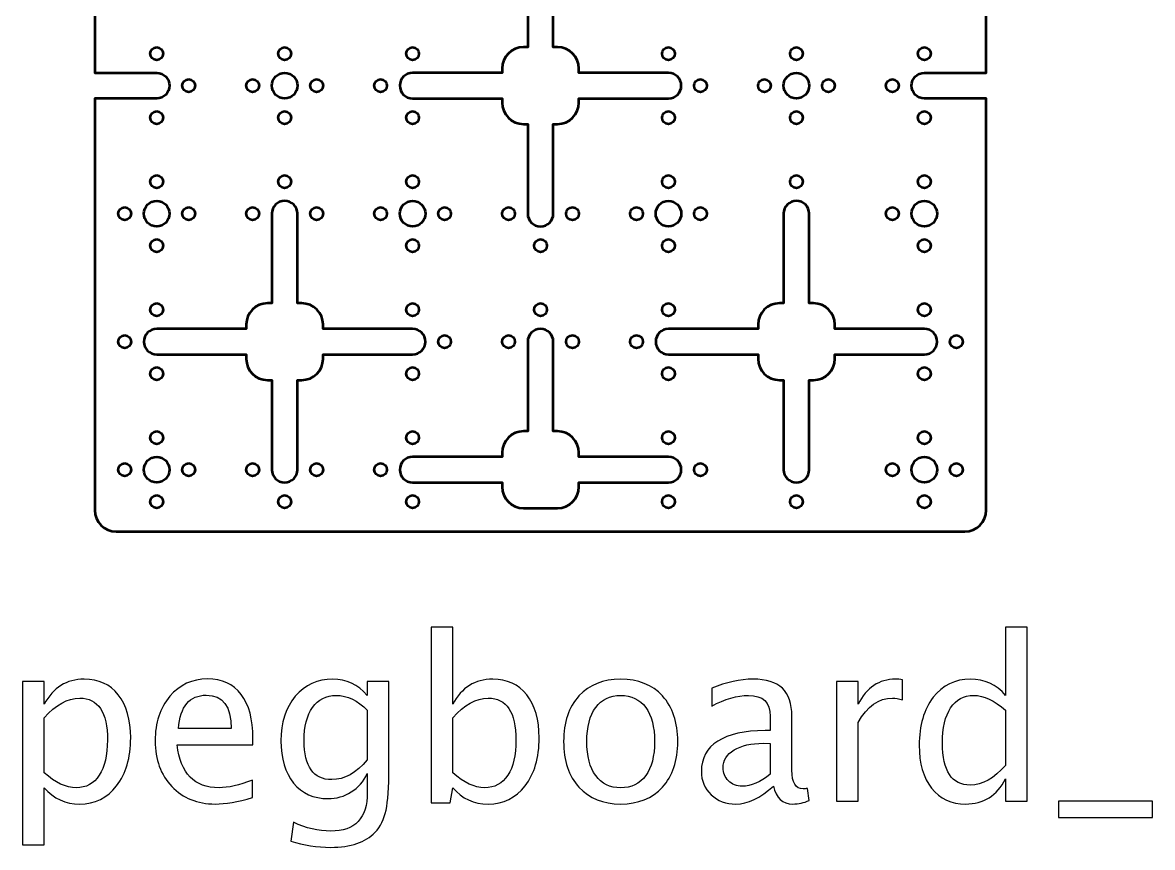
# Model space of a CAD drawing. Header units: centimetres. Extents: x -142 to 94, y -75 to 149.
# Drawn here: x -6.14 to 20.35, y -14.85 to 4.48 of the extents above; entities that cross this region are included whole.
import ezdxf

# ---------------------------------------------------------------- set-up
doc = ezdxf.new("R2010")
doc.units = ezdxf.units.CM
doc.header["$MEASUREMENT"] = 0
doc.layers.add('Layer 1', color=7, linetype='Continuous')

msp = doc.modelspace()

# ---------------------------------------------------------------- linework, layer by layer
at = {"layer": 'Layer 1', "lineweight": 53}
for centre, major_axis in [((-3, 3.75), (0, 0.15)), ((0, 3.75), (0, 0.15)), ((3, 3.75), (0, 0.15)), ((9, 3.75), (0, 0.15)), ((12, 3.75), (0, 0.15)), ((15, 3.75), (0, 0.15)), ((0.00001, 2.99999), (0, 0.30001)), ((12.00001, 2.99999), (0, 0.30001)), ((-2.25, 3), (0, 0.15)), ((-0.75, 3), (0, 0.15)), ((0.75, 3), (0, 0.15)), ((2.25, 3), (0, 0.15)), ((9.75, 3), (0, 0.15)), ((11.25, 3), (0, 0.15)), ((12.75, 3), (0, 0.15)), ((14.25, 3), (0, 0.15)), ((-3, 2.25), (0, 0.15)), ((0, 2.25), (0, 0.15)), ((3, 2.25), (0, 0.15)), ((9, 2.25), (0, 0.15)), ((12, 2.25), (0, 0.15)), ((15, 2.25), (0, 0.15)), ((-3, 0.75), (0, 0.15)), ((0, 0.75), (0, 0.15)), ((3, 0.75), (0, 0.15)), ((9, 0.75), (0, 0.15)), ((12, 0.75), (0, 0.15)), ((15, 0.75), (0, 0.15)), ((-2.99999, -0.00001), (0, 0.30001)), ((3.00001, -0.00001), (0, 0.30001)), ((9.00001, -0.00001), (0, 0.30001)), ((15.00001, -0.00001), (0, 0.30001)), ((-3.75, 0), (0, 0.15)), ((-2.25, 0), (0, 0.15)), ((-0.75, 0), (0, 0.15)), ((0.75, 0), (0, 0.15)), ((2.25, 0), (0, 0.15)), ((3.75, 0), (0, 0.15)), ((5.25, 0), (0, 0.15)), ((6.75, 0), (0, 0.15)), ((8.25, 0), (0, 0.15)), ((9.75, 0), (0, 0.15)), ((14.25, 0), (0, 0.15)), ((-3, -0.75), (0, 0.15)), ((3, -0.75), (0, 0.15)), ((6, -0.75), (0, 0.15)), ((9, -0.75), (0, 0.15)), ((15, -0.75), (0, 0.15)), ((-3, -2.25), (0, 0.15)), ((3, -2.25), (0, 0.15)), ((6, -2.25), (0, 0.15)), ((9, -2.25), (0, 0.15)), ((15, -2.25), (0, 0.15)), ((-3.75, -3), (0, 0.15)), ((3.75, -3), (0, 0.15)), ((5.25, -3), (0, 0.15)), ((6.75, -3), (0, 0.15)), ((8.25, -3), (0, 0.15)), ((15.75, -3), (0, 0.15)), ((-3, -3.75), (0, 0.15)), ((3, -3.75), (0, 0.15)), ((9, -3.75), (0, 0.15)), ((15, -3.75), (0, 0.15)), ((-3, -5.25), (0, 0.15)), ((3, -5.25), (0, 0.15)), ((9, -5.25), (0, 0.15)), ((15, -5.25), (0, 0.15)), ((-2.99999, -6.00001), (0, 0.30001)), ((15.00001, -6.00001), (0, 0.30001)), ((-3.75, -6), (0, 0.15)), ((-2.25, -6), (0, 0.15)), ((-0.75, -6), (0, 0.15)), ((0.75, -6), (0, 0.15)), ((2.25, -6), (0, 0.15)), ((9.75, -6), (0, 0.15)), ((14.25, -6), (0, 0.15)), ((15.75, -6), (0, 0.15)), ((-3, -6.75), (0, 0.15)), ((0, -6.75), (0, 0.15)), ((3, -6.75), (0, 0.15)), ((9, -6.75), (0, 0.15)), ((12, -6.75), (0, 0.15)), ((15, -6.75), (0, 0.15))]:
    msp.add_ellipse(centre, major_axis=major_axis, ratio=1, dxfattribs=at)
for points, knots in [([(-4.45, -6.95), (-4.45, -6.95), (-4.45, 2.7), (-4.45, 2.7), (-4.45, 2.7), (-4.45, 2.7), (-3, 2.7), (-3, 2.7), (-3, 2.7), (-2.83431, 2.7), (-2.7, 2.83431), (-2.7, 3), (-2.7, 3), (-2.7, 3.16569), (-2.83431, 3.3), (-3, 3.3), (-3, 3.3), (-3, 3.3), (-4.45, 3.3), (-4.45, 3.3), (-4.45, 3.3), (-4.45, 3.3), (-4.45, 12.95), (-4.45, 12.95), (-4.45, 12.95), (-4.45, 13.22614), (-4.22614, 13.45), (-3.95, 13.45), (-3.95, 13.45), (-3.95, 13.45), (15.95, 13.45), (15.95, 13.45), (15.95, 13.45), (16.22614, 13.45), (16.45, 13.22614), (16.45, 12.95), (16.45, 12.95), (16.45, 12.95), (16.45, 3.3), (16.45, 3.3), (16.45, 3.3), (16.45, 3.3), (15, 3.3), (15, 3.3), (15, 3.3), (14.83431, 3.3), (14.7, 3.16569), (14.7, 3), (14.7, 3), (14.7, 2.83431), (14.83431, 2.7), (15, 2.7), (15, 2.7), (15, 2.7), (16.45, 2.7), (16.45, 2.7), (16.45, 2.7), (16.45, 2.7), (16.45, -6.95), (16.45, -6.95), (16.45, -6.95), (16.45, -7.22614), (16.22614, -7.45), (15.95, -7.45), (15.95, -7.45), (15.95, -7.45), (-3.95, -7.45), (-3.95, -7.45), (-3.95, -7.45), (-4.22614, -7.45), (-4.45, -7.22614), (-4.45, -6.95)], [0, 0, 0, 0, 0.05263158, 0.05263158, 0.05263158, 0.05263158, 0.10526316, 0.10526316, 0.10526316, 0.10526316, 0.15789474, 0.15789474, 0.15789474, 0.15789474, 0.21052632, 0.21052632, 0.21052632, 0.21052632, 0.26315789, 0.26315789, 0.26315789, 0.26315789, 0.31578947, 0.31578947, 0.31578947, 0.31578947, 0.36842105, 0.36842105, 0.36842105, 0.36842105, 0.42105263, 0.42105263, 0.42105263, 0.42105263, 0.47368421, 0.47368421, 0.47368421, 0.47368421, 0.52631579, 0.52631579, 0.52631579, 0.52631579, 0.57894737, 0.57894737, 0.57894737, 0.57894737, 0.63157895, 0.63157895, 0.63157895, 0.63157895, 0.68421053, 0.68421053, 0.68421053, 0.68421053, 0.73684211, 0.73684211, 0.73684211, 0.73684211, 0.78947368, 0.78947368, 0.78947368, 0.78947368, 0.84210526, 0.84210526, 0.84210526, 0.84210526, 0.89473684, 0.89473684, 0.89473684, 0.89473684, 1, 1, 1, 1]), ([(5.1, 2.6), (5.1, 2.6), (5.1, 2.7), (5.1, 2.7), (5.1, 2.7), (5.1, 2.7), (3, 2.7), (3, 2.7), (3, 2.7), (2.83431, 2.7), (2.7, 2.83431), (2.7, 3), (2.7, 3), (2.7, 3.16569), (2.83431, 3.3), (3, 3.3), (3, 3.3), (3, 3.3), (5.1, 3.3), (5.1, 3.3), (5.1, 3.3), (5.1, 3.3), (5.1, 3.4), (5.1, 3.4), (5.1, 3.4), (5.1, 3.67614), (5.32386, 3.9), (5.6, 3.9), (5.6, 3.9), (5.6, 3.9), (5.7, 3.9), (5.7, 3.9), (5.7, 3.9), (5.7, 3.9), (5.7, 6), (5.7, 6), (5.7, 6), (5.7, 6.16569), (5.83431, 6.3), (6, 6.3), (6, 6.3), (6.16569, 6.3), (6.3, 6.16569), (6.3, 6), (6.3, 6), (6.3, 6), (6.3, 3.9), (6.3, 3.9), (6.3, 3.9), (6.3, 3.9), (6.4, 3.9), (6.4, 3.9), (6.4, 3.9), (6.67614, 3.9), (6.9, 3.67614), (6.9, 3.4), (6.9, 3.4), (6.9, 3.4), (6.9, 3.3), (6.9, 3.3), (6.9, 3.3), (6.9, 3.3), (9, 3.3), (9, 3.3), (9, 3.3), (9.16569, 3.3), (9.3, 3.16569), (9.3, 3), (9.3, 3), (9.3, 2.83431), (9.16569, 2.7), (9, 2.7), (9, 2.7), (9, 2.7), (6.9, 2.7), (6.9, 2.7), (6.9, 2.7), (6.9, 2.7), (6.9, 2.6), (6.9, 2.6), (6.9, 2.6), (6.9, 2.32386), (6.67614, 2.1), (6.4, 2.1), (6.4, 2.1), (6.4, 2.1), (6.3, 2.1), (6.3, 2.1), (6.3, 2.1), (6.3, 2.1), (6.3, 0), (6.3, 0), (6.3, 0), (6.3, -0.16569), (6.16569, -0.3), (6, -0.3), (6, -0.3), (5.83431, -0.3), (5.7, -0.16569), (5.7, 0), (5.7, 0), (5.7, 0), (5.7, 2.1), (5.7, 2.1), (5.7, 2.1), (5.7, 2.1), (5.6, 2.1), (5.6, 2.1), (5.6, 2.1), (5.32386, 2.1), (5.1, 2.32386), (5.1, 2.6)], [0, 0, 0, 0, 0.03448276, 0.03448276, 0.03448276, 0.03448276, 0.06896552, 0.06896552, 0.06896552, 0.06896552, 0.10344828, 0.10344828, 0.10344828, 0.10344828, 0.13793103, 0.13793103, 0.13793103, 0.13793103, 0.17241379, 0.17241379, 0.17241379, 0.17241379, 0.20689655, 0.20689655, 0.20689655, 0.20689655, 0.24137931, 0.24137931, 0.24137931, 0.24137931, 0.27586207, 0.27586207, 0.27586207, 0.27586207, 0.31034483, 0.31034483, 0.31034483, 0.31034483, 0.34482759, 0.34482759, 0.34482759, 0.34482759, 0.37931034, 0.37931034, 0.37931034, 0.37931034, 0.4137931, 0.4137931, 0.4137931, 0.4137931, 0.44827586, 0.44827586, 0.44827586, 0.44827586, 0.48275862, 0.48275862, 0.48275862, 0.48275862, 0.51724138, 0.51724138, 0.51724138, 0.51724138, 0.55172414, 0.55172414, 0.55172414, 0.55172414, 0.5862069, 0.5862069, 0.5862069, 0.5862069, 0.62068966, 0.62068966, 0.62068966, 0.62068966, 0.65517241, 0.65517241, 0.65517241, 0.65517241, 0.68965517, 0.68965517, 0.68965517, 0.68965517, 0.72413793, 0.72413793, 0.72413793, 0.72413793, 0.75862069, 0.75862069, 0.75862069, 0.75862069, 0.79310345, 0.79310345, 0.79310345, 0.79310345, 0.82758621, 0.82758621, 0.82758621, 0.82758621, 0.86206897, 0.86206897, 0.86206897, 0.86206897, 0.89655172, 0.89655172, 0.89655172, 0.89655172, 0.93103448, 0.93103448, 0.93103448, 0.93103448, 1, 1, 1, 1]), ([(-0.9, -3.4), (-0.9, -3.4), (-0.9, -3.3), (-0.9, -3.3), (-0.9, -3.3), (-0.9, -3.3), (-3, -3.3), (-3, -3.3), (-3, -3.3), (-3.16569, -3.3), (-3.3, -3.16569), (-3.3, -3), (-3.3, -3), (-3.3, -2.83431), (-3.16569, -2.7), (-3, -2.7), (-3, -2.7), (-3, -2.7), (-0.9, -2.7), (-0.9, -2.7), (-0.9, -2.7), (-0.9, -2.7), (-0.9, -2.6), (-0.9, -2.6), (-0.9, -2.6), (-0.9, -2.32386), (-0.67614, -2.1), (-0.4, -2.1), (-0.4, -2.1), (-0.4, -2.1), (-0.3, -2.1), (-0.3, -2.1), (-0.3, -2.1), (-0.3, -2.1), (-0.3, 0), (-0.3, 0), (-0.3, 0), (-0.3, 0.16569), (-0.16569, 0.3), (0, 0.3), (0, 0.3), (0.16569, 0.3), (0.3, 0.16569), (0.3, 0), (0.3, 0), (0.3, 0), (0.3, -2.1), (0.3, -2.1), (0.3, -2.1), (0.3, -2.1), (0.4, -2.1), (0.4, -2.1), (0.4, -2.1), (0.67614, -2.1), (0.9, -2.32386), (0.9, -2.6), (0.9, -2.6), (0.9, -2.6), (0.9, -2.7), (0.9, -2.7), (0.9, -2.7), (0.9, -2.7), (3, -2.7), (3, -2.7), (3, -2.7), (3.16569, -2.7), (3.3, -2.83431), (3.3, -3), (3.3, -3), (3.3, -3.16569), (3.16569, -3.3), (3, -3.3), (3, -3.3), (3, -3.3), (0.9, -3.3), (0.9, -3.3), (0.9, -3.3), (0.9, -3.3), (0.9, -3.4), (0.9, -3.4), (0.9, -3.4), (0.9, -3.67614), (0.67614, -3.9), (0.4, -3.9), (0.4, -3.9), (0.4, -3.9), (0.3, -3.9), (0.3, -3.9), (0.3, -3.9), (0.3, -3.9), (0.3, -6), (0.3, -6), (0.3, -6), (0.3, -6.16569), (0.16569, -6.3), (0, -6.3), (0, -6.3), (-0.16569, -6.3), (-0.3, -6.16569), (-0.3, -6), (-0.3, -6), (-0.3, -6), (-0.3, -3.9), (-0.3, -3.9), (-0.3, -3.9), (-0.3, -3.9), (-0.4, -3.9), (-0.4, -3.9), (-0.4, -3.9), (-0.67614, -3.9), (-0.9, -3.67614), (-0.9, -3.4)], [0, 0, 0, 0, 0.03448276, 0.03448276, 0.03448276, 0.03448276, 0.06896552, 0.06896552, 0.06896552, 0.06896552, 0.10344828, 0.10344828, 0.10344828, 0.10344828, 0.13793103, 0.13793103, 0.13793103, 0.13793103, 0.17241379, 0.17241379, 0.17241379, 0.17241379, 0.20689655, 0.20689655, 0.20689655, 0.20689655, 0.24137931, 0.24137931, 0.24137931, 0.24137931, 0.27586207, 0.27586207, 0.27586207, 0.27586207, 0.31034483, 0.31034483, 0.31034483, 0.31034483, 0.34482759, 0.34482759, 0.34482759, 0.34482759, 0.37931034, 0.37931034, 0.37931034, 0.37931034, 0.4137931, 0.4137931, 0.4137931, 0.4137931, 0.44827586, 0.44827586, 0.44827586, 0.44827586, 0.48275862, 0.48275862, 0.48275862, 0.48275862, 0.51724138, 0.51724138, 0.51724138, 0.51724138, 0.55172414, 0.55172414, 0.55172414, 0.55172414, 0.5862069, 0.5862069, 0.5862069, 0.5862069, 0.62068966, 0.62068966, 0.62068966, 0.62068966, 0.65517241, 0.65517241, 0.65517241, 0.65517241, 0.68965517, 0.68965517, 0.68965517, 0.68965517, 0.72413793, 0.72413793, 0.72413793, 0.72413793, 0.75862069, 0.75862069, 0.75862069, 0.75862069, 0.79310345, 0.79310345, 0.79310345, 0.79310345, 0.82758621, 0.82758621, 0.82758621, 0.82758621, 0.86206897, 0.86206897, 0.86206897, 0.86206897, 0.89655172, 0.89655172, 0.89655172, 0.89655172, 0.93103448, 0.93103448, 0.93103448, 0.93103448, 1, 1, 1, 1]), ([(11.1, -3.4), (11.1, -3.4), (11.1, -3.3), (11.1, -3.3), (11.1, -3.3), (11.1, -3.3), (9, -3.3), (9, -3.3), (9, -3.3), (8.83431, -3.3), (8.7, -3.16569), (8.7, -3), (8.7, -3), (8.7, -2.83431), (8.83431, -2.7), (9, -2.7), (9, -2.7), (9, -2.7), (11.1, -2.7), (11.1, -2.7), (11.1, -2.7), (11.1, -2.7), (11.1, -2.6), (11.1, -2.6), (11.1, -2.6), (11.1, -2.32386), (11.32386, -2.1), (11.6, -2.1), (11.6, -2.1), (11.6, -2.1), (11.7, -2.1), (11.7, -2.1), (11.7, -2.1), (11.7, -2.1), (11.7, 0), (11.7, 0), (11.7, 0), (11.7, 0.16569), (11.83431, 0.3), (12, 0.3), (12, 0.3), (12.16569, 0.3), (12.3, 0.16569), (12.3, 0), (12.3, 0), (12.3, 0), (12.3, -2.1), (12.3, -2.1), (12.3, -2.1), (12.3, -2.1), (12.4, -2.1), (12.4, -2.1), (12.4, -2.1), (12.67614, -2.1), (12.9, -2.32386), (12.9, -2.6), (12.9, -2.6), (12.9, -2.6), (12.9, -2.7), (12.9, -2.7), (12.9, -2.7), (12.9, -2.7), (15, -2.7), (15, -2.7), (15, -2.7), (15.16569, -2.7), (15.3, -2.83431), (15.3, -3), (15.3, -3), (15.3, -3.16569), (15.16569, -3.3), (15, -3.3), (15, -3.3), (15, -3.3), (12.9, -3.3), (12.9, -3.3), (12.9, -3.3), (12.9, -3.3), (12.9, -3.4), (12.9, -3.4), (12.9, -3.4), (12.9, -3.67614), (12.67614, -3.9), (12.4, -3.9), (12.4, -3.9), (12.4, -3.9), (12.3, -3.9), (12.3, -3.9), (12.3, -3.9), (12.3, -3.9), (12.3, -6), (12.3, -6), (12.3, -6), (12.3, -6.16569), (12.16569, -6.3), (12, -6.3), (12, -6.3), (11.83431, -6.3), (11.7, -6.16569), (11.7, -6), (11.7, -6), (11.7, -6), (11.7, -3.9), (11.7, -3.9), (11.7, -3.9), (11.7, -3.9), (11.6, -3.9), (11.6, -3.9), (11.6, -3.9), (11.32386, -3.9), (11.1, -3.67614), (11.1, -3.4)], [0, 0, 0, 0, 0.03448276, 0.03448276, 0.03448276, 0.03448276, 0.06896552, 0.06896552, 0.06896552, 0.06896552, 0.10344828, 0.10344828, 0.10344828, 0.10344828, 0.13793103, 0.13793103, 0.13793103, 0.13793103, 0.17241379, 0.17241379, 0.17241379, 0.17241379, 0.20689655, 0.20689655, 0.20689655, 0.20689655, 0.24137931, 0.24137931, 0.24137931, 0.24137931, 0.27586207, 0.27586207, 0.27586207, 0.27586207, 0.31034483, 0.31034483, 0.31034483, 0.31034483, 0.34482759, 0.34482759, 0.34482759, 0.34482759, 0.37931034, 0.37931034, 0.37931034, 0.37931034, 0.4137931, 0.4137931, 0.4137931, 0.4137931, 0.44827586, 0.44827586, 0.44827586, 0.44827586, 0.48275862, 0.48275862, 0.48275862, 0.48275862, 0.51724138, 0.51724138, 0.51724138, 0.51724138, 0.55172414, 0.55172414, 0.55172414, 0.55172414, 0.5862069, 0.5862069, 0.5862069, 0.5862069, 0.62068966, 0.62068966, 0.62068966, 0.62068966, 0.65517241, 0.65517241, 0.65517241, 0.65517241, 0.68965517, 0.68965517, 0.68965517, 0.68965517, 0.72413793, 0.72413793, 0.72413793, 0.72413793, 0.75862069, 0.75862069, 0.75862069, 0.75862069, 0.79310345, 0.79310345, 0.79310345, 0.79310345, 0.82758621, 0.82758621, 0.82758621, 0.82758621, 0.86206897, 0.86206897, 0.86206897, 0.86206897, 0.89655172, 0.89655172, 0.89655172, 0.89655172, 0.93103448, 0.93103448, 0.93103448, 0.93103448, 1, 1, 1, 1]), ([(5.1, -6.4), (5.1, -6.4), (5.1, -6.3), (5.1, -6.3), (5.1, -6.3), (5.1, -6.3), (3, -6.3), (3, -6.3), (3, -6.3), (2.83431, -6.3), (2.7, -6.16569), (2.7, -6), (2.7, -6), (2.7, -5.83431), (2.83431, -5.7), (3, -5.7), (3, -5.7), (3, -5.7), (5.1, -5.7), (5.1, -5.7), (5.1, -5.7), (5.1, -5.7), (5.1, -5.6), (5.1, -5.6), (5.1, -5.6), (5.1, -5.32386), (5.32386, -5.1), (5.6, -5.1), (5.6, -5.1), (5.6, -5.1), (5.7, -5.1), (5.7, -5.1), (5.7, -5.1), (5.7, -5.1), (5.7, -3), (5.7, -3), (5.7, -3), (5.7, -2.83431), (5.83431, -2.7), (6, -2.7), (6, -2.7), (6.16569, -2.7), (6.3, -2.83431), (6.3, -3), (6.3, -3), (6.3, -3), (6.3, -5.1), (6.3, -5.1), (6.3, -5.1), (6.3, -5.1), (6.4, -5.1), (6.4, -5.1), (6.4, -5.1), (6.67614, -5.1), (6.9, -5.32386), (6.9, -5.6), (6.9, -5.6), (6.9, -5.6), (6.9, -5.7), (6.9, -5.7), (6.9, -5.7), (6.9, -5.7), (9, -5.7), (9, -5.7), (9, -5.7), (9.16569, -5.7), (9.3, -5.83431), (9.3, -6), (9.3, -6), (9.3, -6.16569), (9.16569, -6.3), (9, -6.3), (9, -6.3), (9, -6.3), (6.9, -6.3), (6.9, -6.3), (6.9, -6.3), (6.9, -6.3), (6.9, -6.4), (6.9, -6.4), (6.9, -6.4), (6.9, -6.67614), (6.67614, -6.9), (6.4, -6.9), (6.4, -6.9), (6.4, -6.9), (6.3, -6.9), (6.3, -6.9), (6.3, -6.9), (6.3, -6.9), (5.7, -6.9), (5.7, -6.9), (5.7, -6.9), (5.7, -6.9), (5.6, -6.9), (5.6, -6.9), (5.6, -6.9), (5.32386, -6.9), (5.1, -6.67614), (5.1, -6.4)], [0, 0, 0, 0, 0.03846154, 0.03846154, 0.03846154, 0.03846154, 0.07692308, 0.07692308, 0.07692308, 0.07692308, 0.11538462, 0.11538462, 0.11538462, 0.11538462, 0.15384615, 0.15384615, 0.15384615, 0.15384615, 0.19230769, 0.19230769, 0.19230769, 0.19230769, 0.23076923, 0.23076923, 0.23076923, 0.23076923, 0.26923077, 0.26923077, 0.26923077, 0.26923077, 0.30769231, 0.30769231, 0.30769231, 0.30769231, 0.34615385, 0.34615385, 0.34615385, 0.34615385, 0.38461538, 0.38461538, 0.38461538, 0.38461538, 0.42307692, 0.42307692, 0.42307692, 0.42307692, 0.46153846, 0.46153846, 0.46153846, 0.46153846, 0.5, 0.5, 0.5, 0.5, 0.53846154, 0.53846154, 0.53846154, 0.53846154, 0.57692308, 0.57692308, 0.57692308, 0.57692308, 0.61538462, 0.61538462, 0.61538462, 0.61538462, 0.65384615, 0.65384615, 0.65384615, 0.65384615, 0.69230769, 0.69230769, 0.69230769, 0.69230769, 0.73076923, 0.73076923, 0.73076923, 0.73076923, 0.76923077, 0.76923077, 0.76923077, 0.76923077, 0.80769231, 0.80769231, 0.80769231, 0.80769231, 0.84615385, 0.84615385, 0.84615385, 0.84615385, 0.88461538, 0.88461538, 0.88461538, 0.88461538, 0.92307692, 0.92307692, 0.92307692, 0.92307692, 1, 1, 1, 1])]:
    msp.add_open_spline(points, degree=3, knots=knots, dxfattribs=at)
at = {"layer": 'Layer 1'}
for points, knots in [([(3.43342, -13.8018), (3.43342, -13.8018), (3.43342, -9.69017), (3.43342, -9.69017), (3.43342, -9.69017), (3.43342, -9.69017), (3.94142, -9.69017), (3.94142, -9.69017), (3.94142, -9.69017), (3.94142, -9.69017), (3.94142, -11.49551), (3.94142, -11.49551), (3.94142, -11.49551), (4.14956, -11.10305), (4.46265, -10.90726), (4.87981, -10.90726), (4.87981, -10.90726), (5.2176, -10.90726), (5.48306, -11.02985), (5.67709, -11.27591), (5.67709, -11.27591), (5.87112, -11.52197), (5.96813, -11.85799), (5.96813, -12.28397), (5.96813, -12.28397), (5.96813, -12.74788), (5.85789, -13.1227), (5.63828, -13.40669), (5.63828, -13.40669), (5.41868, -13.69156), (5.1294, -13.83355), (4.77133, -13.83355), (4.77133, -13.83355), (4.43884, -13.83355), (4.16191, -13.70655), (3.94142, -13.45167), (3.94142, -13.45167), (3.94142, -13.45167), (3.87968, -13.8018), (3.87968, -13.8018), (3.87968, -13.8018), (3.87968, -13.8018), (3.43342, -13.8018), (3.43342, -13.8018)], [0, 0, 0, 0, 0.08333333, 0.08333333, 0.08333333, 0.08333333, 0.16666667, 0.16666667, 0.16666667, 0.16666667, 0.25, 0.25, 0.25, 0.25, 0.33333333, 0.33333333, 0.33333333, 0.33333333, 0.41666667, 0.41666667, 0.41666667, 0.41666667, 0.5, 0.5, 0.5, 0.5, 0.58333333, 0.58333333, 0.58333333, 0.58333333, 0.66666667, 0.66666667, 0.66666667, 0.66666667, 0.75, 0.75, 0.75, 0.75, 0.83333333, 0.83333333, 0.83333333, 0.83333333, 1, 1, 1, 1]), ([(16.906, -13.77005), (16.906, -13.77005), (16.906, -13.24353), (16.906, -13.24353), (16.906, -13.24353), (16.69874, -13.63688), (16.38653, -13.83355), (15.96937, -13.83355), (15.96937, -13.83355), (15.63071, -13.83355), (15.36436, -13.71096), (15.17033, -13.4649), (15.17033, -13.4649), (14.9763, -13.21883), (14.87929, -12.88281), (14.87929, -12.45683), (14.87929, -12.45683), (14.87929, -11.99117), (14.98953, -11.61634), (15.20914, -11.33235), (15.20914, -11.33235), (15.42962, -11.04925), (15.7189, -10.90726), (16.07785, -10.90726), (16.07785, -10.90726), (16.41035, -10.90726), (16.68728, -11.03426), (16.906, -11.28914), (16.906, -11.28914), (16.906, -11.28914), (16.906, -9.69017), (16.906, -9.69017), (16.906, -9.69017), (16.906, -9.69017), (17.414, -9.69017), (17.414, -9.69017), (17.414, -9.69017), (17.414, -9.69017), (17.414, -13.77005), (17.414, -13.77005), (17.414, -13.77005), (17.414, -13.77005), (16.906, -13.77005), (16.906, -13.77005)], [0, 0, 0, 0, 0.08333333, 0.08333333, 0.08333333, 0.08333333, 0.16666667, 0.16666667, 0.16666667, 0.16666667, 0.25, 0.25, 0.25, 0.25, 0.33333333, 0.33333333, 0.33333333, 0.33333333, 0.41666667, 0.41666667, 0.41666667, 0.41666667, 0.5, 0.5, 0.5, 0.5, 0.58333333, 0.58333333, 0.58333333, 0.58333333, 0.66666667, 0.66666667, 0.66666667, 0.66666667, 0.75, 0.75, 0.75, 0.75, 0.83333333, 0.83333333, 0.83333333, 0.83333333, 1, 1, 1, 1]), ([(-6.1445, -14.79134), (-6.1445, -14.79134), (-6.1445, -10.96546), (-6.1445, -10.96546), (-6.1445, -10.96546), (-6.1445, -10.96546), (-5.6365, -10.96546), (-5.6365, -10.96546), (-5.6365, -10.96546), (-5.6365, -10.96546), (-5.6365, -11.49551), (-5.6365, -11.49551), (-5.6365, -11.49551), (-5.42836, -11.10305), (-5.11527, -10.90726), (-4.69811, -10.90726), (-4.69811, -10.90726), (-4.36032, -10.90726), (-4.09486, -11.02985), (-3.90083, -11.27591), (-3.90083, -11.27591), (-3.7068, -11.52197), (-3.60979, -11.85799), (-3.60979, -12.28397), (-3.60979, -12.28397), (-3.60979, -12.74788), (-3.72003, -13.1227), (-3.93964, -13.40669), (-3.93964, -13.40669), (-4.15924, -13.69156), (-4.44852, -13.83355), (-4.80659, -13.83355), (-4.80659, -13.83355), (-5.13908, -13.83355), (-5.41601, -13.70655), (-5.6365, -13.45167), (-5.6365, -13.45167), (-5.6365, -13.45167), (-5.6365, -14.79134), (-5.6365, -14.79134), (-5.6365, -14.79134), (-5.6365, -14.79134), (-6.1445, -14.79134), (-6.1445, -14.79134)], [0, 0, 0, 0, 0.08333333, 0.08333333, 0.08333333, 0.08333333, 0.16666667, 0.16666667, 0.16666667, 0.16666667, 0.25, 0.25, 0.25, 0.25, 0.33333333, 0.33333333, 0.33333333, 0.33333333, 0.41666667, 0.41666667, 0.41666667, 0.41666667, 0.5, 0.5, 0.5, 0.5, 0.58333333, 0.58333333, 0.58333333, 0.58333333, 0.66666667, 0.66666667, 0.66666667, 0.66666667, 0.75, 0.75, 0.75, 0.75, 0.83333333, 0.83333333, 0.83333333, 0.83333333, 1, 1, 1, 1]), ([(-0.75582, -13.68009), (-1.09713, -13.7824), (-1.38906, -13.83355), (-1.63247, -13.83355), (-1.63247, -13.83355), (-2.04787, -13.83355), (-2.38565, -13.69597), (-2.64583, -13.42168), (-2.64583, -13.42168), (-2.906, -13.1474), (-3.03653, -12.79197), (-3.03653, -12.35453), (-3.03653, -12.35453), (-3.03653, -11.93031), (-2.92188, -11.58194), (-2.69169, -11.30942), (-2.69169, -11.30942), (-2.4615, -11.03778), (-2.16693, -10.90196), (-1.80798, -10.90196), (-1.80798, -10.90196), (-1.46843, -10.90196), (-1.20561, -11.02279), (-1.0204, -11.26444), (-1.0204, -11.26444), (-0.8352, -11.5061), (-0.74259, -11.84829), (-0.74259, -12.29191), (-0.74259, -12.29191), (-0.74259, -12.29191), (-0.74524, -12.44713), (-0.74524, -12.44713), (-0.74524, -12.44713), (-0.74524, -12.44713), (-2.51795, -12.44713), (-2.51795, -12.44713), (-2.51795, -12.44713), (-2.44386, -13.11741), (-2.11666, -13.45255), (-1.53722, -13.45255), (-1.53722, -13.45255), (-1.32467, -13.45255), (-1.0645, -13.39258), (-0.75582, -13.27263), (-0.75582, -13.27263), (-0.75582, -13.27263), (-0.75582, -13.68009), (-0.75582, -13.68009)], [0, 0, 0, 0, 0.07692308, 0.07692308, 0.07692308, 0.07692308, 0.15384615, 0.15384615, 0.15384615, 0.15384615, 0.23076923, 0.23076923, 0.23076923, 0.23076923, 0.30769231, 0.30769231, 0.30769231, 0.30769231, 0.38461538, 0.38461538, 0.38461538, 0.38461538, 0.46153846, 0.46153846, 0.46153846, 0.46153846, 0.53846154, 0.53846154, 0.53846154, 0.53846154, 0.61538462, 0.61538462, 0.61538462, 0.61538462, 0.69230769, 0.69230769, 0.69230769, 0.69230769, 0.76923077, 0.76923077, 0.76923077, 0.76923077, 0.84615385, 0.84615385, 0.84615385, 0.84615385, 1, 1, 1, 1]), ([(0.14464, -14.70138), (0.14464, -14.70138), (0.20462, -14.26218), (0.20462, -14.26218), (0.20462, -14.26218), (0.49919, -14.39976), (0.79111, -14.46855), (1.07951, -14.46855), (1.07951, -14.46855), (1.65189, -14.46855), (1.93852, -14.16516), (1.93852, -13.55927), (1.93852, -13.55927), (1.93852, -13.55927), (1.93852, -13.11829), (1.93852, -13.11829), (1.93852, -13.11829), (1.85033, -13.30438), (1.72509, -13.44814), (1.56193, -13.55133), (1.56193, -13.55133), (1.39877, -13.65452), (1.21709, -13.70655), (1.01689, -13.70655), (1.01689, -13.70655), (0.67734, -13.70655), (0.40835, -13.58484), (0.20991, -13.34142), (0.20991, -13.34142), (0.01147, -13.09801), (-0.08819, -12.76816), (-0.08819, -12.35188), (-0.08819, -12.35188), (-0.08819, -11.9259), (0.0247, -11.57842), (0.25048, -11.30942), (0.25048, -11.30942), (0.47714, -11.04131), (0.76906, -10.90726), (1.12801, -10.90726), (1.12801, -10.90726), (1.44198, -10.90726), (1.71274, -11.03426), (1.93852, -11.28914), (1.93852, -11.28914), (1.93852, -11.28914), (1.93852, -10.96546), (1.93852, -10.96546), (1.93852, -10.96546), (1.93852, -10.96546), (2.44652, -10.96546), (2.44652, -10.96546), (2.44652, -10.96546), (2.44652, -10.96546), (2.44652, -13.00452), (2.44652, -13.00452), (2.44652, -13.00452), (2.44652, -13.44285), (2.42359, -13.7674), (2.37773, -13.97819), (2.37773, -13.97819), (2.33275, -14.18897), (2.24632, -14.36184), (2.12108, -14.49589), (2.12108, -14.49589), (1.89883, -14.73137), (1.55135, -14.84955), (1.07951, -14.84955), (1.07951, -14.84955), (0.75583, -14.84955), (0.4445, -14.80016), (0.14464, -14.70138)], [0, 0, 0, 0, 0.05263158, 0.05263158, 0.05263158, 0.05263158, 0.10526316, 0.10526316, 0.10526316, 0.10526316, 0.15789474, 0.15789474, 0.15789474, 0.15789474, 0.21052632, 0.21052632, 0.21052632, 0.21052632, 0.26315789, 0.26315789, 0.26315789, 0.26315789, 0.31578947, 0.31578947, 0.31578947, 0.31578947, 0.36842105, 0.36842105, 0.36842105, 0.36842105, 0.42105263, 0.42105263, 0.42105263, 0.42105263, 0.47368421, 0.47368421, 0.47368421, 0.47368421, 0.52631579, 0.52631579, 0.52631579, 0.52631579, 0.57894737, 0.57894737, 0.57894737, 0.57894737, 0.63157895, 0.63157895, 0.63157895, 0.63157895, 0.68421053, 0.68421053, 0.68421053, 0.68421053, 0.73684211, 0.73684211, 0.73684211, 0.73684211, 0.78947368, 0.78947368, 0.78947368, 0.78947368, 0.84210526, 0.84210526, 0.84210526, 0.84210526, 0.89473684, 0.89473684, 0.89473684, 0.89473684, 1, 1, 1, 1]), ([(7.88018, -13.83355), (7.46831, -13.83355), (7.14199, -13.70214), (6.90211, -13.43932), (6.90211, -13.43932), (6.66133, -13.1765), (6.54139, -12.81931), (6.54139, -12.36864), (6.54139, -12.36864), (6.54139, -11.91885), (6.66133, -11.56254), (6.90211, -11.3006), (6.90211, -11.3006), (7.14199, -11.03867), (7.46831, -10.90726), (7.88018, -10.90726), (7.88018, -10.90726), (8.29205, -10.90726), (8.61837, -11.03867), (8.85826, -11.3006), (8.85826, -11.3006), (9.09903, -11.56254), (9.21898, -11.91885), (9.21898, -12.36864), (9.21898, -12.36864), (9.21898, -12.81931), (9.09903, -13.1765), (8.85826, -13.43932), (8.85826, -13.43932), (8.61837, -13.70214), (8.29205, -13.83355), (7.88018, -13.83355)], [0, 0, 0, 0, 0.11111111, 0.11111111, 0.11111111, 0.11111111, 0.22222222, 0.22222222, 0.22222222, 0.22222222, 0.33333333, 0.33333333, 0.33333333, 0.33333333, 0.44444444, 0.44444444, 0.44444444, 0.44444444, 0.55555556, 0.55555556, 0.55555556, 0.55555556, 0.66666667, 0.66666667, 0.66666667, 0.66666667, 0.77777778, 0.77777778, 0.77777778, 0.77777778, 1, 1, 1, 1]), ([(11.46, -13.41286), (11.15485, -13.69332), (10.86116, -13.83355), (10.57894, -13.83355), (10.57894, -13.83355), (10.34698, -13.83355), (10.15384, -13.76123), (10.00126, -13.61571), (10.00126, -13.61571), (9.8478, -13.47019), (9.77107, -13.28674), (9.77107, -13.06538), (9.77107, -13.06538), (9.77107, -12.75934), (9.89984, -12.52386), (10.15737, -12.35982), (10.15737, -12.35982), (10.41489, -12.19578), (10.78443, -12.11376), (11.26597, -12.11376), (11.26597, -12.11376), (11.26597, -12.11376), (11.38503, -12.11376), (11.38503, -12.11376), (11.38503, -12.11376), (11.38503, -12.11376), (11.38503, -11.77597), (11.38503, -11.77597), (11.38503, -11.77597), (11.38503, -11.45053), (11.2157, -11.28826), (10.87615, -11.28826), (10.87615, -11.28826), (10.61333, -11.28826), (10.32582, -11.37116), (10.01449, -11.53697), (10.01449, -11.53697), (10.01449, -11.53697), (10.01449, -11.11892), (10.01449, -11.11892), (10.01449, -11.11892), (10.35668, -10.97781), (10.67948, -10.90726), (10.98198, -10.90726), (10.98198, -10.90726), (11.29331, -10.90726), (11.5235, -10.97781), (11.67078, -11.11981), (11.67078, -11.11981), (11.81895, -11.2618), (11.89303, -11.48052), (11.89303, -11.77597), (11.89303, -11.77597), (11.89303, -11.77597), (11.89303, -13.04333), (11.89303, -13.04333), (11.89303, -13.04333), (11.89303, -13.33349), (11.98211, -13.47901), (12.16114, -13.47901), (12.16114, -13.47901), (12.18319, -13.47901), (12.21582, -13.47548), (12.25904, -13.46842), (12.25904, -13.46842), (12.25904, -13.46842), (12.2952, -13.75065), (12.2952, -13.75065), (12.2952, -13.75065), (12.17967, -13.80621), (12.05267, -13.83355), (11.91332, -13.83355), (11.91332, -13.83355), (11.67607, -13.83355), (11.52526, -13.69332), (11.46, -13.41286)], [0, 0, 0, 0, 0.05, 0.05, 0.05, 0.05, 0.1, 0.1, 0.1, 0.1, 0.15, 0.15, 0.15, 0.15, 0.2, 0.2, 0.2, 0.2, 0.25, 0.25, 0.25, 0.25, 0.3, 0.3, 0.3, 0.3, 0.35, 0.35, 0.35, 0.35, 0.4, 0.4, 0.4, 0.4, 0.45, 0.45, 0.45, 0.45, 0.5, 0.5, 0.5, 0.5, 0.55, 0.55, 0.55, 0.55, 0.6, 0.6, 0.6, 0.6, 0.65, 0.65, 0.65, 0.65, 0.7, 0.7, 0.7, 0.7, 0.75, 0.75, 0.75, 0.75, 0.8, 0.8, 0.8, 0.8, 0.85, 0.85, 0.85, 0.85, 0.9, 0.9, 0.9, 0.9, 1, 1, 1, 1]), ([(12.93637, -13.77005), (12.93637, -13.77005), (12.93637, -10.96546), (12.93637, -10.96546), (12.93637, -10.96546), (12.93637, -10.96546), (13.44437, -10.96546), (13.44437, -10.96546), (13.44437, -10.96546), (13.44437, -10.96546), (13.44437, -11.49551), (13.44437, -11.49551), (13.44437, -11.49551), (13.64634, -11.10305), (13.93914, -10.90726), (14.32367, -10.90726), (14.32367, -10.90726), (14.3757, -10.90726), (14.43039, -10.91167), (14.48683, -10.92049), (14.48683, -10.92049), (14.48683, -10.92049), (14.48683, -11.39585), (14.48683, -11.39585), (14.48683, -11.39585), (14.39864, -11.36675), (14.32102, -11.35176), (14.254, -11.35176), (14.254, -11.35176), (13.9312, -11.35176), (13.66133, -11.54226), (13.44437, -11.92414), (13.44437, -11.92414), (13.44437, -11.92414), (13.44437, -13.77005), (13.44437, -13.77005), (13.44437, -13.77005), (13.44437, -13.77005), (12.93637, -13.77005), (12.93637, -13.77005)], [0, 0, 0, 0, 0.09090909, 0.09090909, 0.09090909, 0.09090909, 0.18181818, 0.18181818, 0.18181818, 0.18181818, 0.27272727, 0.27272727, 0.27272727, 0.27272727, 0.36363636, 0.36363636, 0.36363636, 0.36363636, 0.45454545, 0.45454545, 0.45454545, 0.45454545, 0.54545455, 0.54545455, 0.54545455, 0.54545455, 0.63636364, 0.63636364, 0.63636364, 0.63636364, 0.72727273, 0.72727273, 0.72727273, 0.72727273, 0.81818182, 0.81818182, 0.81818182, 0.81818182, 1, 1, 1, 1]), ([(-5.6365, -13.10154), (-5.37456, -13.33525), (-5.12497, -13.45255), (-4.88773, -13.45255), (-4.88773, -13.45255), (-4.65401, -13.45255), (-4.47321, -13.35465), (-4.34621, -13.15974), (-4.34621, -13.15974), (-4.21833, -12.96483), (-4.15483, -12.69055), (-4.15483, -12.33601), (-4.15483, -12.33601), (-4.15483, -11.67984), (-4.37179, -11.35176), (-4.80571, -11.35176), (-4.80571, -11.35176), (-5.08969, -11.35176), (-5.36662, -11.50522), (-5.6365, -11.81301), (-5.6365, -11.81301), (-5.6365, -11.81301), (-5.6365, -13.10154), (-5.6365, -13.10154)], [0, 0, 0, 0, 0.14285714, 0.14285714, 0.14285714, 0.14285714, 0.28571429, 0.28571429, 0.28571429, 0.28571429, 0.42857143, 0.42857143, 0.42857143, 0.42857143, 0.57142857, 0.57142857, 0.57142857, 0.57142857, 0.71428571, 0.71428571, 0.71428571, 0.71428571, 1, 1, 1, 1]), ([(-2.49149, -12.06613), (-2.49149, -12.06613), (-1.25324, -12.06613), (-1.25324, -12.06613), (-1.25324, -12.06613), (-1.25324, -11.54402), (-1.44815, -11.28297), (-1.83708, -11.28297), (-1.83708, -11.28297), (-2.22867, -11.28297), (-2.44651, -11.54402), (-2.49149, -12.06613)], [0, 0, 0, 0, 0.25, 0.25, 0.25, 0.25, 0.5, 0.5, 0.5, 0.5, 1, 1, 1, 1]), ([(1.93852, -12.79991), (1.93852, -12.79991), (1.93852, -11.63663), (1.93852, -11.63663), (1.93852, -11.63663), (1.71451, -11.40467), (1.47021, -11.28826), (1.20651, -11.28826), (1.20651, -11.28826), (0.97191, -11.28826), (0.78846, -11.38174), (0.65617, -11.5696), (0.65617, -11.5696), (0.523, -11.75657), (0.45685, -12.01674), (0.45685, -12.34835), (0.45685, -12.34835), (0.45685, -12.95778), (0.67293, -13.26205), (1.10596, -13.26205), (1.10596, -13.26205), (1.40053, -13.26205), (1.67835, -13.10771), (1.93852, -12.79991)], [0, 0, 0, 0, 0.14285714, 0.14285714, 0.14285714, 0.14285714, 0.28571429, 0.28571429, 0.28571429, 0.28571429, 0.42857143, 0.42857143, 0.42857143, 0.42857143, 0.57142857, 0.57142857, 0.57142857, 0.57142857, 0.71428571, 0.71428571, 0.71428571, 0.71428571, 1, 1, 1, 1]), ([(3.94142, -13.10154), (4.20336, -13.33525), (4.45295, -13.45255), (4.69019, -13.45255), (4.69019, -13.45255), (4.92391, -13.45255), (5.10471, -13.35465), (5.23171, -13.15974), (5.23171, -13.15974), (5.35959, -12.96483), (5.42309, -12.69055), (5.42309, -12.33601), (5.42309, -12.33601), (5.42309, -11.67984), (5.20613, -11.35176), (4.77221, -11.35176), (4.77221, -11.35176), (4.48823, -11.35176), (4.2113, -11.50522), (3.94142, -11.81301), (3.94142, -11.81301), (3.94142, -11.81301), (3.94142, -13.10154), (3.94142, -13.10154)], [0, 0, 0, 0, 0.14285714, 0.14285714, 0.14285714, 0.14285714, 0.28571429, 0.28571429, 0.28571429, 0.28571429, 0.42857143, 0.42857143, 0.42857143, 0.42857143, 0.57142857, 0.57142857, 0.57142857, 0.57142857, 0.71428571, 0.71428571, 0.71428571, 0.71428571, 1, 1, 1, 1]), ([(7.8793, -13.45255), (8.13066, -13.45255), (8.32645, -13.35818), (8.46579, -13.16856), (8.46579, -13.16856), (8.60426, -12.97983), (8.67393, -12.7126), (8.67393, -12.36864), (8.67393, -12.36864), (8.67393, -12.02556), (8.60426, -11.75922), (8.46579, -11.57048), (8.46579, -11.57048), (8.32645, -11.38262), (8.13066, -11.28826), (7.8793, -11.28826), (7.8793, -11.28826), (7.62706, -11.28826), (7.43127, -11.38262), (7.29369, -11.57048), (7.29369, -11.57048), (7.15522, -11.75922), (7.08643, -12.02556), (7.08643, -12.36864), (7.08643, -12.36864), (7.08643, -12.7126), (7.15522, -12.97983), (7.29369, -13.16856), (7.29369, -13.16856), (7.43127, -13.35818), (7.62706, -13.45255), (7.8793, -13.45255)], [0, 0, 0, 0, 0.11111111, 0.11111111, 0.11111111, 0.11111111, 0.22222222, 0.22222222, 0.22222222, 0.22222222, 0.33333333, 0.33333333, 0.33333333, 0.33333333, 0.44444444, 0.44444444, 0.44444444, 0.44444444, 0.55555556, 0.55555556, 0.55555556, 0.55555556, 0.66666667, 0.66666667, 0.66666667, 0.66666667, 0.77777778, 0.77777778, 0.77777778, 0.77777778, 1, 1, 1, 1]), ([(16.906, -11.63663), (16.6423, -11.40467), (16.39271, -11.28826), (16.15635, -11.28826), (16.15635, -11.28826), (15.92351, -11.28826), (15.7436, -11.38527), (15.61571, -11.58018), (15.61571, -11.58018), (15.48783, -11.77421), (15.42433, -12.04938), (15.42433, -12.40568), (15.42433, -12.40568), (15.42433, -13.06097), (15.64129, -13.38905), (16.07609, -13.38905), (16.07609, -13.38905), (16.35831, -13.38905), (16.63524, -13.23471), (16.906, -12.92691), (16.906, -12.92691), (16.906, -12.92691), (16.906, -11.63663), (16.906, -11.63663)], [0, 0, 0, 0, 0.14285714, 0.14285714, 0.14285714, 0.14285714, 0.28571429, 0.28571429, 0.28571429, 0.28571429, 0.42857143, 0.42857143, 0.42857143, 0.42857143, 0.57142857, 0.57142857, 0.57142857, 0.57142857, 0.71428571, 0.71428571, 0.71428571, 0.71428571, 1, 1, 1, 1]), ([(11.38503, -13.13593), (11.38503, -13.13593), (11.38503, -12.41538), (11.38503, -12.41538), (11.38503, -12.41538), (11.38503, -12.41538), (11.22187, -12.41009), (11.22187, -12.41009), (11.22187, -12.41009), (10.93965, -12.41009), (10.71211, -12.46213), (10.53837, -12.5662), (10.53837, -12.5662), (10.3655, -12.67115), (10.27907, -12.80961), (10.27907, -12.98247), (10.27907, -12.98247), (10.27907, -13.1033), (10.32229, -13.20561), (10.40784, -13.28939), (10.40784, -13.28939), (10.49427, -13.37317), (10.59922, -13.41551), (10.72357, -13.41551), (10.72357, -13.41551), (10.93524, -13.41551), (11.15573, -13.32202), (11.38503, -13.13593)], [0, 0, 0, 0, 0.125, 0.125, 0.125, 0.125, 0.25, 0.25, 0.25, 0.25, 0.375, 0.375, 0.375, 0.375, 0.5, 0.5, 0.5, 0.5, 0.625, 0.625, 0.625, 0.625, 0.75, 0.75, 0.75, 0.75, 1, 1, 1, 1]), ([(18.14601, -14.15105), (18.14601, -14.15105), (18.14601, -13.77005), (18.14601, -13.77005), (18.14601, -13.77005), (18.14601, -13.77005), (20.34734, -13.77005), (20.34734, -13.77005), (20.34734, -13.77005), (20.34734, -13.77005), (20.34734, -14.15105), (20.34734, -14.15105), (20.34734, -14.15105), (20.34734, -14.15105), (18.14601, -14.15105), (18.14601, -14.15105)], [0, 0, 0, 0, 0.2, 0.2, 0.2, 0.2, 0.4, 0.4, 0.4, 0.4, 0.6, 0.6, 0.6, 0.6, 1, 1, 1, 1])]:
    msp.add_open_spline(points, degree=3, knots=knots, dxfattribs=at)

doc.saveas('drawing.dxf')
